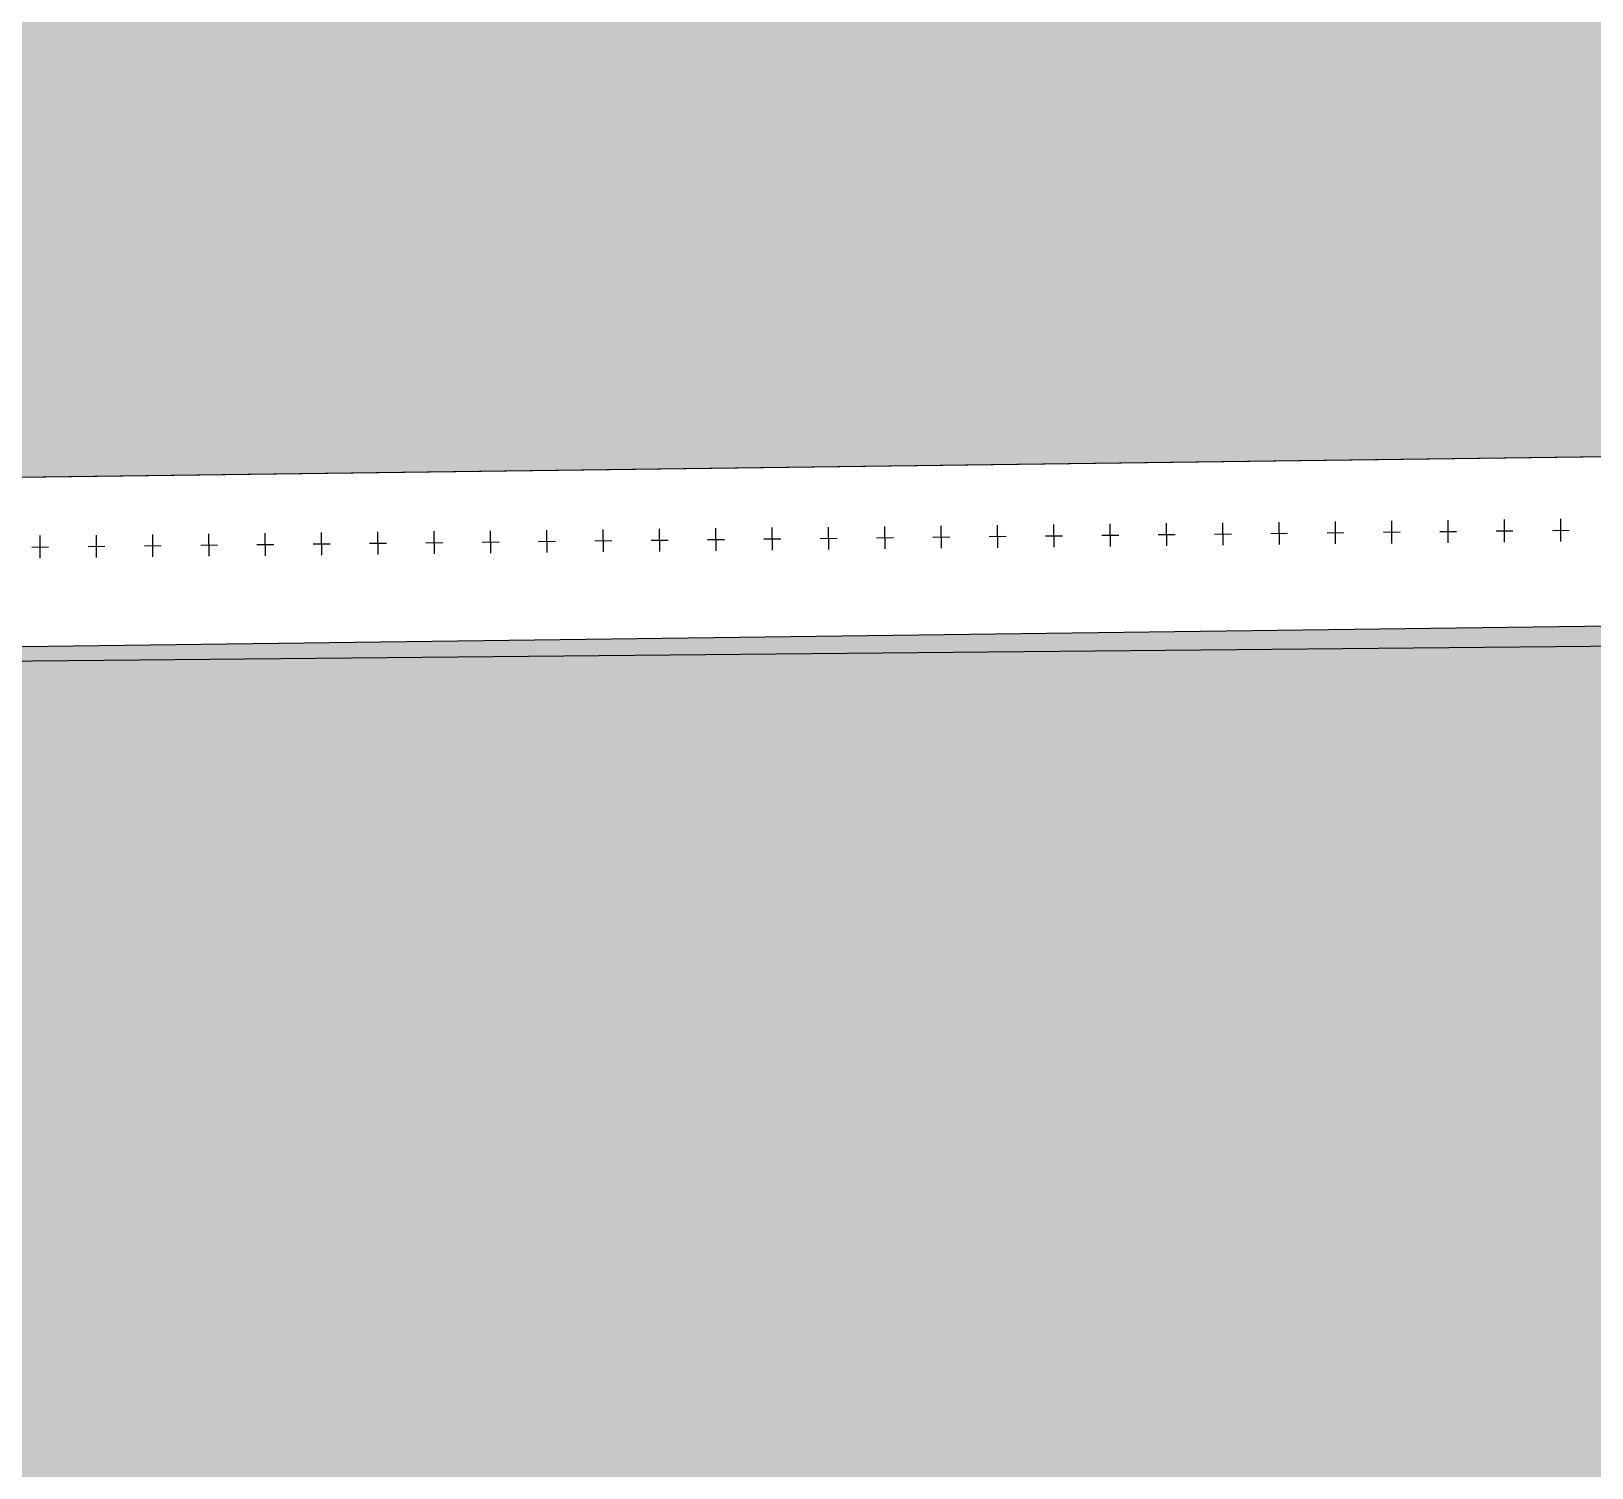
# Model space of a CAD drawing. Header units: millimetres. Extents: x 141848 to 1648660, y -821378 to -151356.
# Drawn here: x 177758 to 180528, y -273224 to -270674 of the extents above; entities that cross this region are included whole.
import ezdxf

# ---------------------------------------------------------------- set-up
doc = ezdxf.new("R2010")
doc.units = ezdxf.units.MM
doc.header["$MEASUREMENT"] = 0
doc.linetypes.add('Wipeout_Contour', pattern=[1000, 0, -1000])
for name, color, linetype in [('Cotations - 1_100', 7, 'Continuous'), ('Divers - Dessin général', 7, 'Continuous'), ('TopoAlt', 7, 'Continuous')]:
    doc.layers.add(name, color=color, linetype=linetype)
doc.styles.add('STYLE_GENERE_2', font='')
doc.styles.get('STYLE_GENERE_2').set_extended_font_data('Arial')
doc.dimstyles.new('STYLE_GENERE__2', dxfattribs={"dimtxt": 250, "dimasz": 190, "dimexe": 1.25, "dimexo": 0.625, "dimgap": 0, "dimtad": 1, "dimlfac": 0.001, "dimtxsty": 'STYLE_GENERE_2', "dimblk": 'ARROWHEAD_6', "dimblk1": 'ARROWHEAD_6', "dimblk2": 'ARROWHEAD_6', "dimcen": 2.5, "dimse1": 1, "dimse2": 1, "dimclrd": 7, "dimclre": 7, "dimclrt": 7, "dimazin": 3, "dimtfac": 1, "dimtmove": 0, "dimatfit": 3})

# ---------------------------------------------------------------- blocks, each defined once
blk = doc.blocks.new('Dalle_28_1', base_point=(175394.7, -271810.1))
at = {"linetype": 'Continuous', "lineweight": 0, "true_color": 0x90b349}
blk.add_hatch(color=55, dxfattribs=at).paths.add_polyline_path([(175394.7, -271810.1), (175394.7, -273590.2), (195582, -273450.5), (195571.1, -271436.3), (195571.1, -271498.6), (190571.1, -271498.6), (190571.1, -270609.8), (188115.6, -270609.8), (187894.7, -270609.8), (185394.7, -270609.8), (182894.7, -270609.8), (180394.7, -270609.8), (177894.7, -270609.8), (175394.7, -270609.8)])
blk = doc.blocks.new('Mur_128_1', base_point=(173871.5, -271816.1))
at = {"color": 254, "linetype": 'Wipeout_Contour', "lineweight": 0, "ltscale": 1308401.986214934}
blk.add_wipeout([(173871.5, -271816.1), (190563.1, -271598.6), (190559.2, -271298.7), (173867.5, -271516.1)], dxfattribs=at).dxf.layer = 'TopoAlt'
at = {"layer": 'TopoAlt', "color": 190, "linetype": 'Continuous', "lineweight": 5, "true_color": 0x8002ff, "flags": 128}
for points in [[(190559.2, -271298.7), (173867.5, -271516.1)], [(173871.5, -271816.1), (190563.1, -271598.6)]]:
    blk.add_lwpolyline(points, dxfattribs=at)
blk = doc.blocks.new('Garde-corps_2_1')
at = {"color": 7, "linetype": 'Continuous', "lineweight": 5}
for p, q in [((178674, -271599.1), (178673.6, -271559.1)), ((178774, -271598), (178773.5, -271558.1)), ((178874, -271597), (178873.5, -271557)), ((178973.9, -271595.9), (178973.5, -271555.9)), ((179073.9, -271594.8), (179073.5, -271554.8)), ((179173.9, -271593.7), (179173.4, -271553.7)), ((179273.8, -271592.6), (179273.4, -271552.6)), ((179373.8, -271591.5), (179373.4, -271551.5)), ((179473.8, -271590.4), (179473.4, -271550.4)), ((179573.8, -271589.3), (179573.3, -271549.3)), ((179673.7, -271588.2), (179673.3, -271548.2)), ((179773.7, -271587.1), (179773.3, -271547.1)), ((179873.7, -271586), (179873.2, -271546)), ((179973.7, -271584.9), (179973.2, -271544.9)), ((180073.6, -271583.8), (180073.2, -271543.8)), ((180173.6, -271582.7), (180173.2, -271542.7)), ((180273.6, -271581.6), (180273.1, -271541.6)), ((180373.6, -271580.5), (180373.1, -271540.5)), ((180473.5, -271579.4), (180473.1, -271539.4)), ((177774.2, -271609), (177773.8, -271569)), ((177874.2, -271607.9), (177873.8, -271567.9)), ((177959, -271587), (177989, -271586.7)), ((177974.2, -271606.8), (177973.8, -271566.8)), ((178059, -271585.9), (178088.9, -271585.6)), ((178074.2, -271605.7), (178073.7, -271565.7)), ((178158.9, -271584.8), (178188.9, -271584.5)), ((178174.1, -271604.6), (178173.7, -271564.6)), ((178258.9, -271583.7), (178288.9, -271583.4)), ((178274.1, -271603.5), (178273.7, -271563.5)), ((178358.9, -271582.6), (178388.9, -271582.3)), ((178374.1, -271602.4), (178373.6, -271562.4)), ((178458.8, -271581.5), (178488.8, -271581.2)), ((178474.1, -271601.3), (178473.6, -271561.3)), ((178558.8, -271580.4), (178588.8, -271580.1)), ((178574, -271600.2), (178573.6, -271560.2)), ((178658.8, -271579.3), (178688.8, -271579)), ((178758.8, -271578.2), (178788.8, -271577.9)), ((178858.7, -271577.1), (178888.7, -271576.8)), ((178958.7, -271576), (178988.7, -271575.7)), ((179058.7, -271574.9), (179088.7, -271574.6)), ((179158.7, -271573.8), (179188.7, -271573.5)), ((179258.6, -271572.7), (179288.6, -271572.4)), ((179358.6, -271571.6), (179388.6, -271571.3)), ((179458.6, -271570.5), (179488.6, -271570.2)), ((179558.5, -271569.4), (179588.5, -271569.1)), ((179658.5, -271568.3), (179688.5, -271568)), ((179758.5, -271567.2), (179788.5, -271566.9)), ((179858.5, -271566.1), (179888.5, -271565.8)), ((179958.4, -271565), (179988.4, -271564.7)), ((180058.4, -271563.9), (180088.4, -271563.6)), ((180158.4, -271562.9), (180188.4, -271562.5)), ((180258.4, -271561.8), (180288.4, -271561.4)), ((180358.3, -271560.7), (180388.3, -271560.3)), ((180458.3, -271559.6), (180488.3, -271559.2)), ((177759, -271589.2), (177789, -271588.9)), ((177859, -271588.1), (177889, -271587.8))]:
    blk.add_line(p, q, dxfattribs=at)
blk = doc.blocks.new('Garde-corps_4_1')
at = {"color": 7, "linetype": 'Continuous', "lineweight": 5}
for p, q in [((178674, -271599.1), (178673.6, -271559.1)), ((178774, -271598), (178773.5, -271558.1)), ((178874, -271597), (178873.5, -271557)), ((178973.9, -271595.9), (178973.5, -271555.9)), ((179073.9, -271594.8), (179073.5, -271554.8)), ((179173.9, -271593.7), (179173.4, -271553.7)), ((179273.8, -271592.6), (179273.4, -271552.6)), ((179373.8, -271591.5), (179373.4, -271551.5)), ((179473.8, -271590.4), (179473.4, -271550.4)), ((179573.8, -271589.3), (179573.3, -271549.3)), ((179673.7, -271588.2), (179673.3, -271548.2)), ((179773.7, -271587.1), (179773.3, -271547.1)), ((179873.7, -271586), (179873.2, -271546)), ((179973.7, -271584.9), (179973.2, -271544.9)), ((180073.6, -271583.8), (180073.2, -271543.8)), ((180173.6, -271582.7), (180173.2, -271542.7)), ((180273.6, -271581.6), (180273.1, -271541.6)), ((180373.6, -271580.5), (180373.1, -271540.5)), ((180473.5, -271579.4), (180473.1, -271539.4)), ((177774.2, -271609), (177773.8, -271569)), ((177874.2, -271607.9), (177873.8, -271567.9)), ((177959, -271587), (177989, -271586.7)), ((177974.2, -271606.8), (177973.8, -271566.8)), ((178059, -271585.9), (178088.9, -271585.6)), ((178074.2, -271605.7), (178073.7, -271565.7)), ((178158.9, -271584.8), (178188.9, -271584.5)), ((178174.1, -271604.6), (178173.7, -271564.6)), ((178258.9, -271583.7), (178288.9, -271583.4)), ((178274.1, -271603.5), (178273.7, -271563.5)), ((178358.9, -271582.6), (178388.9, -271582.3)), ((178374.1, -271602.4), (178373.6, -271562.4)), ((178458.8, -271581.5), (178488.8, -271581.2)), ((178474.1, -271601.3), (178473.6, -271561.3)), ((178558.8, -271580.4), (178588.8, -271580.1)), ((178574, -271600.2), (178573.6, -271560.2)), ((178658.8, -271579.3), (178688.8, -271579)), ((178758.8, -271578.2), (178788.8, -271577.9)), ((178858.7, -271577.1), (178888.7, -271576.8)), ((178958.7, -271576), (178988.7, -271575.7)), ((179058.7, -271574.9), (179088.7, -271574.6)), ((179158.7, -271573.8), (179188.7, -271573.5)), ((179258.6, -271572.7), (179288.6, -271572.4)), ((179358.6, -271571.6), (179388.6, -271571.3)), ((179458.6, -271570.5), (179488.6, -271570.2)), ((179558.5, -271569.4), (179588.5, -271569.1)), ((179658.5, -271568.3), (179688.5, -271568)), ((179758.5, -271567.2), (179788.5, -271566.9)), ((179858.5, -271566.1), (179888.5, -271565.8)), ((179958.4, -271565), (179988.4, -271564.7)), ((180058.4, -271563.9), (180088.4, -271563.6)), ((180158.4, -271562.9), (180188.4, -271562.5)), ((180258.4, -271561.8), (180288.4, -271561.4)), ((180358.3, -271560.7), (180388.3, -271560.3)), ((180458.3, -271559.6), (180488.3, -271559.2)), ((177759, -271589.2), (177789, -271588.9)), ((177859, -271588.1), (177889, -271587.8))]:
    blk.add_line(p, q, dxfattribs=at)
blk = doc.blocks.new('*D549')
at = {"layer": 'Cotations - 1_100', "color": 7, "linetype": 'Continuous', "lineweight": 5}
for p, q in [((170588.6, -259410.6), (170588.6, -259260.6)), ((170688.6, -259510.6), (170488.6, -259310.6)), ((170776.1, -259410.6), (170401.1, -259410.6)), ((170588.6, -271829.4), (170588.6, -259410.6)), ((170488.6, -271729.4), (170688.6, -271929.4)), ((170776.1, -271829.4), (170401.1, -271829.4)), ((170588.6, -271979.4), (170588.6, -271829.4))]:
    blk.add_line(p, q, dxfattribs=at)
at = {"layer": 'Cotations - 1_100', "color": 7, "lineweight": 5, "insert": (170538.6, -266047.4), "char_height": 250, "attachment_point": 7, "rotation": 90, "style": 'STYLE_GENERE_2'}
blk.add_mtext('\\A1;{\\pql;\\fArial|b0|i0|c0|p38;12,42}', dxfattribs=at)
blk = doc.blocks.new('ARROWHEAD_6')
at = {"color": 0, "linetype": 'Continuous', "lineweight": 0}
for p, q in [((-0.5, -0.5), (0.5, 0.5)), ((0, 0), (-1, 0))]:
    blk.add_line(p, q, dxfattribs=at)

msp = doc.modelspace()

# ---------------------------------------------------------------- hatches: boundary and pattern name
at = {"linetype": 'Continuous', "lineweight": 0, "true_color": 0x90b349}
msp.add_hatch(color=55, dxfattribs=at).paths.add_polyline_path([(175394.714, -271810.115), (175394.714, -273590.239), (195581.991, -273450.488), (195571.148, -271436.346), (195571.148, -271563.708), (190571.148, -271563.708), (190571.148, -270609.826), (188115.569, -270609.826), (187894.714, -270609.826), (185394.714, -270609.826), (182894.714, -270609.826), (180394.714, -270609.826), (177894.714, -270609.826), (175394.714, -270609.826)])

# ---------------------------------------------------------------- block references
at = {"color": 7, "linetype": 'Continuous', "lineweight": 5}
msp.add_blockref('Dalle_28_1', (175394.714, -271810.115), dxfattribs=at)

# ---------------------------------------------------------------- next in the draw order: block references
at = {"layer": 'TopoAlt', "color": 211, "lineweight": 5, "true_color": 0xfe55ff}
msp.add_blockref('Mur_128_1', (173871.458, -271816.121), dxfattribs=at)

# ---------------------------------------------------------------- next in the draw order: wipeouts: each hides what was drawn before it
at = {"color": 254, "linetype": 'Wipeout_Contour', "lineweight": 0, "ltscale": 1308889.27903806}
msp.add_wipeout([(174332.384, -271810.115), (190563.122, -271598.633), (190559.213, -271298.658), (174328.476, -271510.141)], dxfattribs=at).dxf.layer = 'TopoAlt'

# ---------------------------------------------------------------- next in the draw order: linework, layer by layer
at = {"layer": 'Divers - Dessin général', "color": 14, "linetype": 'Continuous', "lineweight": 5, "true_color": 0x990000}
msp.add_lwpolyline([(254205.676, -163437.635), (254186.294, -271067.638), (152856.388, -272027.634), (152839.018, -197317.635), (152835.676, -163437.635)], close=True, dxfattribs=at)
at = {"layer": 'TopoAlt', "color": 190, "linetype": 'Continuous', "lineweight": 5, "true_color": 0x8002ff}
for points in [[(190559.213, -271298.658), (174328.476, -271510.141)], [(174332.384, -271810.115), (190563.122, -271598.633)]]:
    msp.add_lwpolyline(points, dxfattribs=at)

# ---------------------------------------------------------------- next in the draw order: block references
at = {"color": 7, "linetype": 'Continuous', "lineweight": 5}
for name in ['Garde-corps_2_1', 'Garde-corps_4_1']:
    msp.add_blockref(name, (0, 0), dxfattribs=at)

# ---------------------------------------------------------------- next in the draw order: dimensions: what is measured, and where the dimension line sits
at = {"layer": 'Cotations - 1_100', "color": 7, "linetype": 'Continuous', "lineweight": 5}
dim = msp.add_linear_dim(base=(170588.579, -259410.571), p1=(173777.126, -271829.431), p2=(195375.042, -259410.571), angle=90, dimstyle='STYLE_GENERE__2', dxfattribs=at)
dim.commit()
dim.dimension.update_dxf_attribs({"geometry": '*D549', "text_midpoint": (170413.579, -265627.429), "dimtype": 160, "text_rotation": 90})

doc.saveas('drawing.dxf')
